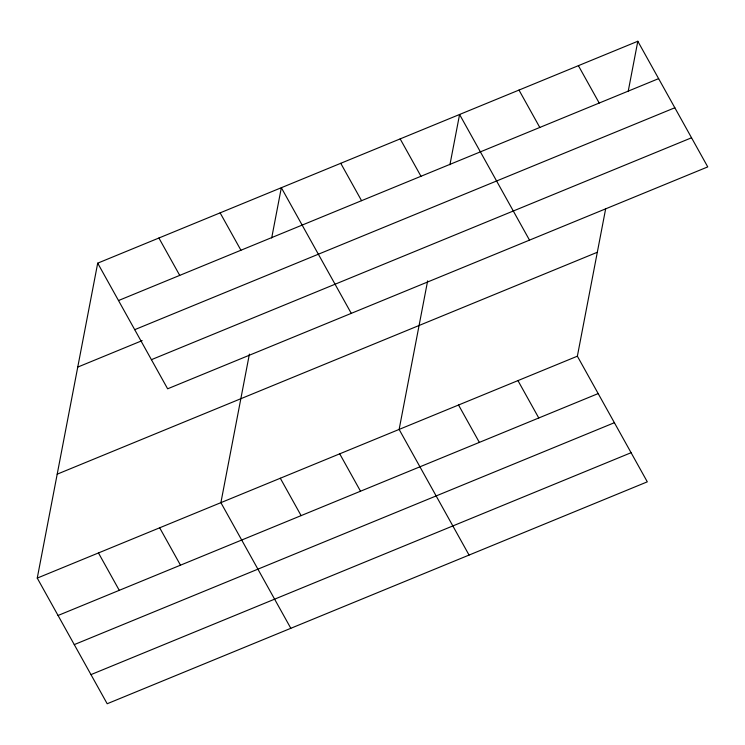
<?xml version="1.0" encoding="UTF-8"?>
<svg xmlns="http://www.w3.org/2000/svg" width="745" height="745" viewBox="0 0 745 745"><rect width="100%" height="100%" fill="white"/><g stroke="black" fill="none" stroke-linecap="round" stroke-linejoin="round"><path stroke-width="1.12" d="M605.666 208.768L577.366 356.194L647.303 481.838L107.187 703.746L37.25 578.101L97.697 263.162L637.813 41.254L707.75 166.899L167.634 388.806L97.697 263.162M249.398 354.108L220.892 502.651L290.82 628.296M271.683 238L281.34 187.712L351.267 313.356M427.639 280.874L399.134 429.427L469.061 555.072M449.924 164.775L459.581 114.488L529.509 240.132M628.165 91.542L637.813 41.254M118.502 300.542L658.627 78.635M134.715 329.672L674.83 107.764M77.75 367.089L142.183 340.614M151.421 359.677L691.537 137.778M57.197 474.165L597.313 252.266M37.25 578.101L577.366 356.194M58.054 615.482L598.179 393.574M74.267 644.611L614.383 422.704M90.974 674.616L631.089 452.709M578.399 65.662L599.213 103.043M518.995 90.07L539.799 127.46M400.167 138.896L420.972 176.276M517.952 380.602L538.765 417.982M340.754 163.304L361.558 200.684M458.538 405.01L479.352 442.4M220.129 212.865L240.933 250.246M339.72 453.835L360.524 491.216M158.909 238.009L179.722 275.389M280.306 478.243L301.11 515.624M159.681 527.805L180.486 565.185M98.461 552.948L119.265 590.329"/></g></svg>
